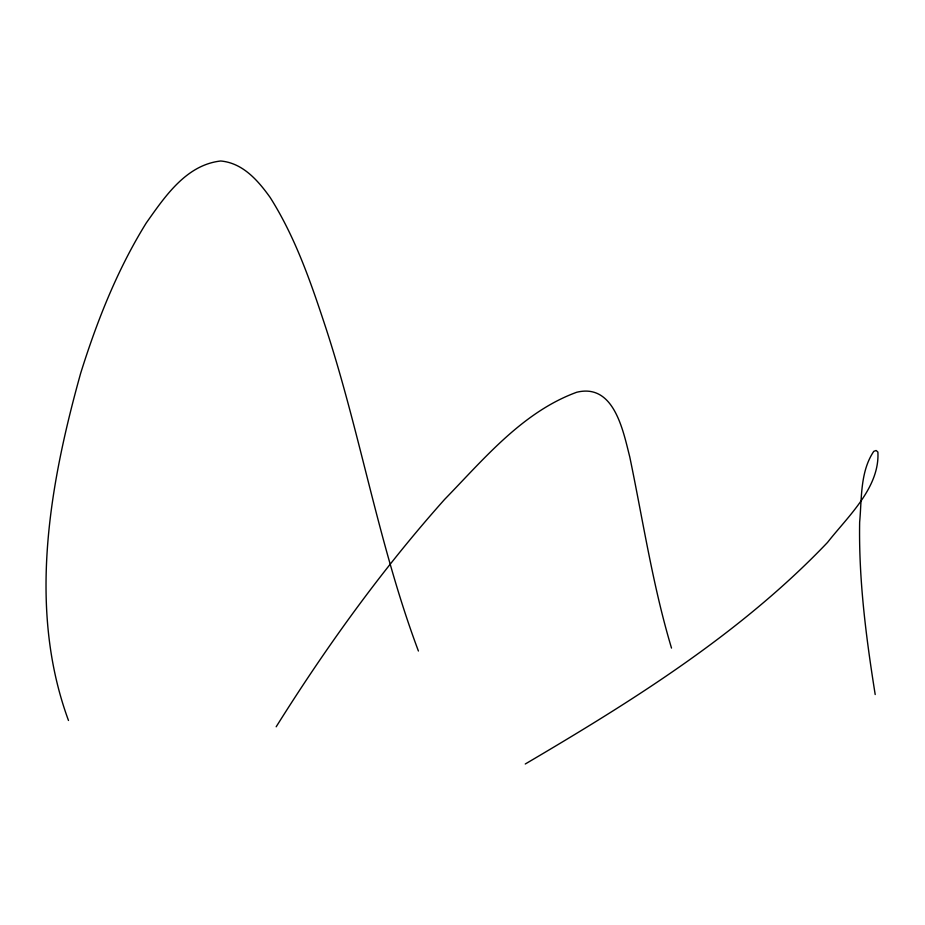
<?xml version="1.0" encoding="UTF-8"?>
<svg xmlns="http://www.w3.org/2000/svg" width="925" height="925" viewBox="0 0 925 925"><rect width="100%" height="100%" fill="white"/><g stroke="black" fill="none" stroke-linecap="round" stroke-linejoin="round"><path stroke-width="1.39" d="M276.17 726.784C326.34 646.783 381.759 569.846 444.671 499.338C483.914 459.066 522.405 412.122 576.703 392.258C614.212 383.031 623.115 430.911 629.763 456.915C643.06 520.763 652.738 585.49 671.515 648.09M525.261 764.004C632.873 700.664 740.752 633.405 827.505 542.455C847.797 516.497 879.848 487.752 877.894 452.059L876.148 450.487L873.755 451.365C860.03 471.773 861.834 498.563 859.649 522.082C858.643 579.94 866.101 637.522 875.2 694.536M418.412 651.015C378.788 545.472 360.484 433.374 325.334 326.352C310.696 281.94 295.283 237.17 270.135 197.43C258.017 180.525 242.847 162.973 220.728 160.996C186.075 164.87 164.823 196.736 146.312 222.89C117.313 269.58 97.021 320.998 80.648 373.295C49.592 484.792 27.322 608.627 68.485 720.482"/></g></svg>
